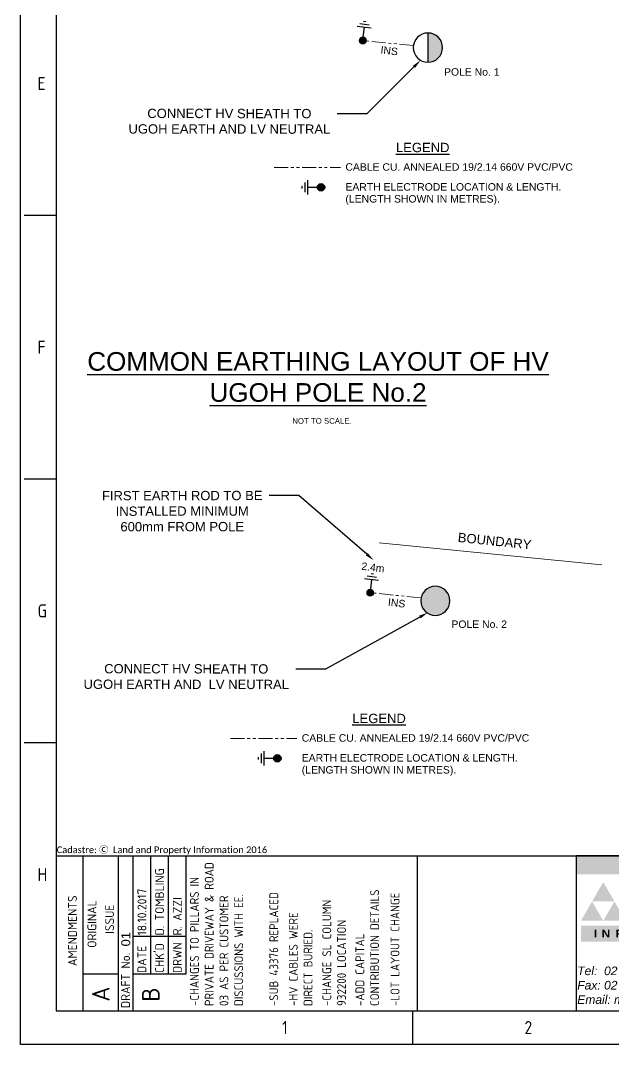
# Paper-space layout 'SHEET (3)' of a CAD drawing. Header units: metres, sheet in millimetres. Extents: x -30 to 802, y -5 to 581.
# Drawn here: x -29.6 to 129.4, y -5.4 to 269.3 of the extents above; entities that cross this region are included whole.
import ezdxf
from ezdxf import colors
from ezdxf.entities.mleader import LeaderData, LeaderLine
from ezdxf.enums import TextEntityAlignment as Align
from ezdxf.math import Vec2, Vec3

# ---------------------------------------------------------------- set-up
doc = ezdxf.new("R2010")
doc.units = ezdxf.units.M
doc.linetypes.add('PHANTOM2', pattern=[1.25, 0.625, -0.125, 0.125, -0.125, 0.125, -0.125])
doc.layers.get('0').update_dxf_attribs({"color": 6})
doc.layers.add('Cadastre Land Parcels_SP_EXT', color=7, linetype='Continuous', lineweight=5)
for name, color, linetype in [('Notes', 7, 'Continuous'), ('SupportsOH_SP_TR_HV_LV_SL_EXT', 7, 'Continuous'), ('SupportsOH_SP_TR_HV_LV_SL_NEW', 7, 'Continuous')]:
    doc.layers.add(name, color=color, linetype=linetype)
doc.styles.add('ABlkR8pt', font='', dxfattribs={"height": 2.0202})
doc.styles.add('ANI10pt', font='ARIALNI.TTF', dxfattribs={"height": 2.5863})
doc.styles.add('AR07pt', font='arial.ttf', dxfattribs={"height": 1.7978})
doc.styles.add('AR09pt', font='arial.ttf', dxfattribs={"height": 2.3115})
doc.styles.add('ARB30pt', font='arialbd.ttf', dxfattribs={"height": 7.705})
doc.styles.add('ARBI11pt', font='arialbi.ttf', dxfattribs={"height": 2.8252})
doc.styles.add('ARI09pt', font='ariali.ttf', dxfattribs={"height": 2.3115})
doc.styles.add('ARIAL', font='arial.ttf', dxfattribs={"height": 2})
doc.styles.add('iecARIAL', font='arial.ttf', dxfattribs={"height": 2})
doc.styles.add('iecISOCP', font='isocp.shx')
doc.styles.add('POLE_LABEL', font='arial.ttf')
doc.styles.get("Standard").update_dxf_attribs({"font": 'arial.ttf'})
doc.styles.add('TNRBI36pt', font='timesbi.ttf', dxfattribs={"height": 8.601})
doc.styles.add('TNRI14pt', font='timesi.ttf', dxfattribs={"height": 3.4292})
doc.styles.get('ABlkR8pt').set_extended_font_data('Arial Black')
doc.linetypes.add('IE Trench HV', pattern='A,7,-0.2,["/",Standard,S=3,R=0,X=0.6,Y=-1.4],-2.5', length=9.7)

# ---------------------------------------------------------------- blocks, each defined once
blk = doc.blocks.new('A1_FRAME_TITLE')
at = {"layer": 'Notes', "color": 7, "linetype": 'Continuous'}
for p, q in [((-11.55, 574.39), (-11.55, 5.97)), ((-11.55, 219.43), (-20.55, 219.43)), ((-11.55, 148.68), (-20.55, 148.68)), ((-11.55, 77.93), (-20.55, 77.93)), ((-3.96, 5.97), (-3.96, 47.62)), ((6.04, 5.97), (6.04, 47.62)), ((10.19, 5.98), (10.19, 47.62)), ((-3.96, 15.97), (6.04, 15.97)), ((89.14, -3.03), (89.14, 5.97))]:
    blk.add_line(p, q, dxfattribs=at)
at = {"layer": 'Notes', "linetype": 'Continuous'}
for p, q in [((20.15, 15.98), (20.15, 47.62)), ((90.48, 5.97), (90.48, 47.62)), ((10.15, 26.07), (25.15, 26.07)), ((10.15, 15.98), (25.15, 15.98))]:
    blk.add_line(p, q, dxfattribs=at)
at = {"layer": 'Notes', "color": 7, "linetype": 'Continuous', "flags": 128}
for points in [[(-11.55, 47.62), (123.8, 47.62)], [(123.8, 47.62), (844.88, 47.62)], [(-11.55, 5.97), (844.88, 5.97)]]:
    blk.add_lwpolyline(points, dxfattribs=at)
at = {"layer": 'Notes', "linetype": 'Continuous', "flags": 128}
for points in [[(15.15, 15.98), (15.15, 47.62)], [(25.15, 15.98), (25.15, 47.62)]]:
    blk.add_lwpolyline(points, dxfattribs=at)
at = {"color": 7}
blk.add_attdef('DRAFT_NUM', (9.35, 23.29), '', height=2.5, rotation=90, dxfattribs=at)
at = {"layer": 'Notes', "color": 7, "style": 'iecISOCP'}
for s, p in [('E', (-16.81, 253.06)), ('F', (-16.81, 182.31)), ('G', (-16.81, 111.56)), ('H', (-16.81, 40.81)), ('1', (52.24, -0.22)), ('2', (120.7, -0.22))]:
    blk.add_text(s, height=3.5, dxfattribs=at).set_placement(p)
at = {"layer": 'Notes', "style": 'iecISOCP'}
for s, height, p in [('D. TOMBLING', 2.5, (18.9, 26.24)), ('18.10.2017', 2.5, (13.9, 26.24)), ('R. AZZI', 2.5, (23.9, 26.24)), ('DATE', 2.5, (13.9, 16.15)), ("CHK'D", 2.5, (18.9, 16.15)), ('DRWN', 2.5, (23.9, 16.15)), ('B', 5, (17.65, 8.48))]:
    blk.add_text(s, height=height, rotation=90, dxfattribs=at).set_placement(p)
at = {"layer": 'Notes', "color": 7, "style": 'iecISOCP'}
for s, height, p in [('AMENDMENTS', 2.5, (-5.71, 18.02)), ('ORIGINAL', 2.5, (-0.21, 22.94)), ('ISSUE', 2.5, (4.79, 26.69)), ('DRAFT No.', 2.5, (9.29, 6.74)), ('A', 5, (3.54, 8.47))]:
    blk.add_text(s, height=height, rotation=90, dxfattribs=at).set_placement(p)
at = {"layer": 'Notes', "char_height": 2.5, "attachment_point": 1, "rotation": 90, "style": 'iecISOCP'}
for s, width, insert in [('\\pt0;-CHANGES TO PILLARS IN PRIVATE DRIVEWAY & ROAD 03 AS PER CUSTOMER DISCUSSIONS WITH EE.', 40.0418, (26.24, 7.3)), ('\\pt0;-SUB 43376 REPLACED', 34.8637, (48.64, 7.3)), ('\\pt0;-ADD CAPITAL CONTRIBUTION DETAILS', 34.8637, (72.95, 7.3)), ('\\pt0;-LOT LAYOUT CHANGE', 34.8637, (82.87, 7.3)), ('\\pt0;-CHANGE SL COLUMN 932200 LOCATION', 34.8637, (63.61, 7.3)), ('\\pt0;-HV CABLES WERE DIRECT BURIED.', 34.8637, (54.15, 7.3))]:
    blk.add_mtext_dynamic_manual_height_columns(s, width=width, gutter_width=4, heights=[0], dxfattribs=dict(at, insert=insert))
at = {"layer": 'Notes', "color": 7, "style": 'iecISOCP', "flags": 8}
blk.add_attdef('VERSION_NO', text='', height=2.5, rotation=90, dxfattribs=at).set_placement((302.04, 43.81), align=Align.MIDDLE_CENTER)
at = {"layer": 'Notes', "color": 7, "style": 'iecISOCP'}
for tag, p in [('CAP_NO', (513.19, 43.46)), ('IE_NUM', (513.05, 37.81)), ('REF_No_1', (335.24, 32.31)), ('REF_1', (362.52, 32.31)), ('GEN_WO', (441.71, 31.76)), ('HV_SWITCH', (513.46, 32.16)), ('REF_No_2', (335.24, 26.31)), ('REF_2', (362.52, 26.31)), ('OH_WO', (441.71, 25.81)), ('UBD_REF', (513.05, 25.83)), ('REF_No_3', (335.24, 20.31)), ('REF_3', (362.52, 20.31)), ('UG_WO', (441.71, 20.05)), ('GIS_MAP_No', (513.05, 20.04)), ('REF_No_4', (335.24, 14.31)), ('REF_4', (362.52, 14.31)), ('HV_OP_DIAG', (513.33, 14.2)), ('SUB_WO', (441.71, 13.81)), ('LGA', (512.95, 7.78)), ('ExportID', (-11.47, 2.39))]:
    blk.add_attdef(tag, p, '', height=2.5, dxfattribs=at)
for tag, height, p in [('T1', 3.5, (684.37, 39.47)), ('scale', 2.5, (567.76, 33.27)), ('T2', 3.5, (684.37, 34.35)), ('T3', 3.5, (684.37, 28.92)), ('DRAWN', 2.5, (567.76, 24.93)), ('T4', 3.5, (684.37, 23.66)), ('REV', 5, (840.57, 17.1)), ('DATE', 2.5, (567.76, 16.88)), ('T5', 3.5, (684.37, 18.23)), ('T6', 3.5, (684.37, 12.97)), ('DESIGN', 2.5, (605.62, 9.15)), ('CHD', 2.5, (567.76, 8.37))]:
    blk.add_attdef(tag, text='', height=height, dxfattribs=at).set_placement(p, align=Align.CENTER)
blk.add_attdef('NUM', text='', height=7, dxfattribs=at).set_placement((812.88, 20.12), align=Align.MIDDLE_CENTER)
for tag, p in [('NS', (811.23, 8.12)), ('SHTS', (825.93, 8.12))]:
    blk.add_attdef(tag, text='', height=2.5, dxfattribs=at).set_placement(p, align=Align.MIDDLE)
at = {"layer": 'Notes', "color": 7, "style": 'iecISOCP', "flags": 1}
for tag, p in [('ProjectType', (-6.37, -26.8)), ('ProjectNumber', (3.01, -26.82)), ('DrawingNumber', (14.96, -26.8)), ('ProjectDescription', (27.02, -26.83)), ('ExportDate', (39.74, -26.79)), ('ExportUserName', (48.61, -26.8)), ('DesignerCompanyName', (60.94, -26.79)), ('ExportAreaOfInterest', (76.55, -26.81)), ('GIS_SUCCESS', (91.45, -26.78)), ('CAD_SUCCESS', (101.24, -26.78)), ('DEPOTCODE', (111.56, -26.88)), ('ExportCategories', (119.53, -26.8)), ('Comments', (133.84, -26.88))]:
    blk.add_attdef(tag, p, '', height=1, dxfattribs=at)
blk = doc.blocks.new('A$C30A46249')
at = {"color": 7, "lineweight": -3, "insert": (6.92, 4.97), "char_height": 1.79, "attachment_point": 7, "line_spacing_factor": 1.2}
blk.add_mtext('{\\fCalibri|b0|i0|c0|p34;\\C256;Cadastre: \\fMS Gothic|b0|i0|c128|p49;\\C250;\\c2236962;Ⓒ\\fMS Gothic|b0|i0|c0|p49; \\fCalibri|b0|i0|c0|p34;\\C256;Land and Property Information 2016}', dxfattribs=at)
blk = doc.blocks.new('Logo_Connect_EE')
at = {"true_color": 0x800000}
for points in [[(-51.05, -5), (-51.05, 0), (-156.05, 0), (-156.05, -5)], [(-100.16, -23.03), (-100.16, -18.76), (-154.78, -18.76), (-154.78, -23.03)]]:
    blk.add_hatch(color=16, dxfattribs=at).paths.add_polyline_path(points)
h = blk.add_hatch(color=16, dxfattribs=at)
h.paths.add_polyline_path([(-148.78, -17.46), (-151.78, -12.27), (-154.78, -17.46)])
h.paths.add_polyline_path([(-145.78, -12.27), (-148.78, -7.07), (-151.78, -12.27)])
h.paths.add_polyline_path([(-145.78, -12.27), (-148.78, -17.46), (-142.78, -17.46)])
for points in [[(-156.05, -41.65), (-51.05, -41.65), (-51.05, 0), (-156.05, 0)], [(-51.05, 0), (0, 0), (0, -41.65), (-51.05, -41.65)]]:
    blk.add_lwpolyline(points, close=True)
for s, insert, char_height, width, attachment_point, style in [('{\\C14;\\c128;connect}', (-29.68, -5.1), 3.4292, 16.0383, 6, 'TNRI14pt'), ('{\\C7;REF. NUMBER}', (-28.49, -5.64), 2.3115, 24.0362, 4, 'AR09pt'), ('Connect Design Pty Ltd', (-51.97, -9.34), 2.3115, 39.4211, 6, 'ARI09pt'), ('{\\C16;\\c128;connect}', (-141.84, -12.95), 8.601, 39.6365, 4, 'TNRBI36pt'), ('{\\C16;\\c128;®}', (-99.4, -10.27), 1.7978, 3.2698, 5, 'AR07pt'), ('Electrical Infrastructure Consultancy, Design & Construction', (-51.69, -22.13), 2.8252, 44.7278, 6, 'ARBI11pt'), ('{\\T1.15;\\C7;\\c16777215;I N F R A S T R U C T U R E}', (-127.47, -20.9), 2.0202, 49.5146, 5, 'ABlkR8pt'), ('Tel:  02 9733 3333\\PFax: 02 9733 3330\\PEmail: mail@connecteng.com.au', (-155.75, -40.44), 2.3115, 47.3811, 7, 'ARI09pt'), ('-', (-25.53, -30.62), 7.71, 3.5845, 5, 'ARB30pt'), ('6 Progress Cct, Prestons NSW 2170\\PPO Box 484, Casula Mall NSW 2170', (-51.37, -40.44), 2.5863, 57.1395, 9, 'ANI10pt')]:
    blk.add_mtext(s, dxfattribs=dict(insert=insert, char_height=char_height, width=width, attachment_point=attachment_point, style=style))
at = {"style": 'ARB30pt'}
for tag, p in [('CONNECT_REF', (-25.53, -17.29)), ('CONNECT_SHEETREF', (-38.29, -30.62)), ('CONNECT_REV_NUM', (-12.76, -30.62))]:
    blk.add_attdef(tag, text='', height=7.71, dxfattribs=at).set_placement(p, align=Align.MIDDLE_CENTER)
blk = doc.blocks.new('m4')
at = {"layer": 'Notes', "color": 7, "linetype": 'Continuous'}
for points in [[(0, -1.95), (0, 0)], [(-1.43, -1.95), (1.43, -1.95)], [(-0.95, -2.52), (0.95, -2.52)], [(-0.24, -3.09), (0.24, -3.09)]]:
    blk.add_lwpolyline(points, dxfattribs=at)
blk = doc.blocks.new('POLE_REPLACE_NEW')
for tag, height, flags, p in [('ASSET_NUM', 2.5, 8, (2, 2)), ('STREET_CODE', 0.2, 9, (1.5, 0)), ('OWNED_BY', 0.2, 9, (1.5, -0.2)), ('SPECIAL_USE', 0.2, 9, (1.5, -0.6)), ('STATE', 0.2, 9, (1.5, -0.8)), ('PARENT', 0.2, 9, (1.5, -0.4)), ('cLV', 0.2, 9, (1.5, -1.2)), ('hDepth', 0.2, 9, (1.5, -1.4)), ('USAGE', 0.2, 9, (1.5, -1)), ('cHV', 0.2, 9, (1.5, -1.8)), ('hDia', 0.2, 9, (1.5, -1.6)), ('LBRACKET', 0.2, 9, (1.5, -2)), ('LExisting', 0.2, 9, (1.5, -2.2)), ('LANTNUMBER', 0.2, 9, (1.5, -2.4)), ('LOther', 0.2, 9, (1.5, -2.6)), ('LRemove', 0.2, 9, (1.5, -2.8)), ('cLinedev', 0.2, 9, (1.5, -3.2)), ('pExisting', 0.2, 9, (1.5, -3.4)), ('LEGEND', 0.2, 9, (1.5, -3)), ('PFNUMBER', 0.2, 9, (1.5, -3.6)), ('pNumber', 2, 8, (1.5, -4.4)), ('pFooting', 0.2, 9, (1.5, -4)), ('pNew', 0.2, 9, (1.5, -4.2)), ('NEWPFNUMBER', 0.2, 9, (1.5, -3.8)), ('pRelocate', 0.2, 9, (1.5, -4.6)), ('pRemove', 0.2, 9, (1.5, -4.8)), ('pReplace', 0.2, 9, (1.5, -5)), ('cspan', 0.2, 9, (1.5, -5.6)), ('pStay', 0.2, 9, (1.5, -5.2)), ('pType', 0.2, 9, (1.5, -5.4)), ('SUBURB', 0.2, 9, (1.5, -5.8)), ('STREETNAME', 0.2, 9, (1.5, -6)), ('LOCATION', 0.2, 9, (1.5, -6.2)), ('NOTES', 0.2, 9, (1.5, -6.4)), ('Z', 0.2, 1, (1.5, -7)), ('OPERATED_BY', 0.2, 9, (1.5, -6.6)), ('MAINTAINED_BY', 0.2, 9, (1.5, -6.8))]:
    blk.add_attdef(tag, text='', height=height, dxfattribs=dict(flags=flags)).set_placement(p, align=Align.MIDDLE_LEFT)
at = {"style": 'POLE_LABEL', "flags": 9}
blk.add_attdef('STRUCTURE_PLANT_NUMBER', text='', height=0.2, dxfattribs=at).set_placement((1.5, 0.242), align=Align.MIDDLE_LEFT)
blk.add_wipeout([(0, 1), (-0.125, 0.992), (-0.249, 0.969), (-0.368, 0.93), (-0.482, 0.876), (-0.588, 0.809), (-0.685, 0.729), (-0.771, 0.637), (-0.844, 0.536), (-0.905, 0.426), (-0.951, 0.309), (-0.982, 0.187), (-0.998, 0.063), (-0.998, -0.063), (-0.982, -0.187), (-0.951, -0.309), (-0.905, -0.426), (-0.844, -0.536), (-0.771, -0.637), (-0.685, -0.729), (-0.588, -0.809), (-0.482, -0.876), (-0.368, -0.93), (-0.249, -0.969), (-0.125, -0.992), (0, -1), (0.125, -0.992), (0.249, -0.969), (0.368, -0.93), (0.482, -0.876), (0.588, -0.809), (0.685, -0.729), (0.771, -0.637), (0.844, -0.536), (0.905, -0.426), (0.951, -0.309), (0.982, -0.187), (0.998, -0.063), (0.998, 0.063), (0.982, 0.187), (0.951, 0.309), (0.905, 0.426), (0.844, 0.536), (0.771, 0.637), (0.685, 0.729), (0.588, 0.809), (0.482, 0.876), (0.368, 0.93), (0.249, 0.969), (0.125, 0.992)])
h = blk.add_hatch(color=256)
edge = h.paths.add_edge_path()
edge.add_arc((0, 0), 1, 270, 450)
edge.add_line((0, 1), (0, -1))
blk.add_lwpolyline([(0, 1), (0, -1)])
at = {"lineweight": -3}
blk.add_arc((0, 0), 1, 90, 270, dxfattribs=at)
blk.add_arc((0, 0), 1, 270, 90)
blk = doc.blocks.new('POLE_EXT')
blk.add_hatch(color=256).paths.add_polyline_path([(-1, 0, 1), (1, 0, 1)])
blk.add_lwpolyline([(-1, 0, 1), (1, 0, 1)], format="xyb", close=True)
for tag, height, flags, p in [('pNumber', 2.5, 8, (-17.84, 2.067)), ('OWNED_BY', 0.2, 9, (1.355, -0.4)), ('SPECIAL_USE', 0.2, 9, (1.355, -0.8)), ('PARENT', 0.2, 9, (1.355, -0.6)), ('cLV', 0.2, 9, (1.355, -1.4)), ('STATE', 0.2, 9, (1.355, -1)), ('USAGE', 0.2, 9, (1.355, -1.2)), ('cHV', 0.2, 9, (1.355, -2)), ('hDepth', 0.2, 9, (1.355, -1.6)), ('hDia', 0.2, 9, (1.355, -1.8)), ('LBRACKET', 0.2, 9, (1.355, -2.2)), ('LExisting', 0.2, 9, (1.355, -2.4)), ('LANTNUMBER', 0.2, 9, (1.355, -2.6)), ('LOther', 0.2, 9, (1.355, -2.8)), ('cLinedev', 0.2, 9, (1.355, -3.4)), ('LRemove', 0.2, 9, (1.355, -3)), ('LEGEND', 0.2, 9, (1.355, -3.2)), ('LOCATION', 0.2, 9, (1.355, -3.6)), ('pExisting', 0.2, 9, (1.355, -3.8)), ('PFNUMBER', 0.2, 9, (1.355, -4)), ('NEWPFNUMBER', 0.2, 9, (1.355, -4.2)), ('pFooting', 0.2, 9, (1.355, -4.4)), ('pNew', 0.2, 9, (1.355, -4.6)), ('pRelocate', 0.2, 9, (1.355, -5)), ('pRemove', 0.2, 9, (1.355, -5.2)), ('pReplace', 0.2, 9, (1.355, -5.4)), ('pStay', 0.2, 9, (1.355, -5.6)), ('cspan', 0.2, 9, (1.355, -6)), ('STREETNAME', 0.2, 9, (1.355, -6.2)), ('SUBURB', 0.2, 9, (1.355, -6.4)), ('pType', 0.2, 9, (1.355, -5.8)), ('OPERATED_BY', 0.2, 9, (1.355, -7.014)), ('NOTES', 0.2, 9, (1.355, -6.6)), ('MAINTAINED_BY', 0.2, 9, (1.355, -6.814))]:
    blk.add_attdef(tag, text='', height=height, dxfattribs=dict(flags=flags)).set_placement(p, align=Align.MIDDLE_LEFT)
at = {"style": 'POLE_LABEL'}
for tag, height, flags, p in [('ASSET_NUM', 2.5, 8, (2, 2)), ('STRUCTURE_PLANT_NUMBER', 0.2, 9, (1.355, 0.028)), ('STREET_CODE', 0.2, 9, (1.355, -0.2))]:
    blk.add_attdef(tag, text='', height=height, dxfattribs=dict(at, flags=flags)).set_placement(p, align=Align.MIDDLE_LEFT)
at = {"flags": 1}
blk.add_attdef('Z', (1.355, -7.328), '', height=0.2, dxfattribs=at)

psp = doc.layouts.new('SHEET (3)')

# ---------------------------------------------------------------- hatches: boundary and pattern name
at = {"layer": 'Notes', "lineweight": 0}
h = psp.add_hatch(color=256, dxfattribs=at)
h.dxf.hatch_style = 1
h.paths.add_polyline_path([(63.15, 263.99, 1), (61.26, 263.99, 1)])
h = psp.add_hatch(color=256, dxfattribs=at)
h.dxf.hatch_style = 1
edge = h.paths.add_edge_path()
edge.add_arc((50.99, 224.58), 0.992, -462.7694, -102.7694)
h = psp.add_hatch(color=256, dxfattribs=at)
h.dxf.hatch_style = 1
h.paths.add_polyline_path([(63.25, 115.81, 1), (65.14, 115.81, 1)])
h = psp.add_hatch(color=256, dxfattribs=at)
h.dxf.hatch_style = 1
edge = h.paths.add_edge_path()
edge.add_arc((39.28, 71.38), 0.992, -462.7694, -102.7694)

# ---------------------------------------------------------------- linework, layer by layer
at = {"layer": 'Cadastre Land Parcels_SP_EXT', "linetype": 'Continuous', "flags": 128}
psp.add_lwpolyline([(66.58, 129.18), (126.3, 123.26)], dxfattribs=at)
at = {"layer": 'Notes', "color": 0, "linetype": 'PHANTOM2', "lineweight": 0, "ltscale": 6}
for p, q in [((38.43, 229.92), (56.21, 229.92)), ((26.72, 76.71), (44.5, 76.71))]:
    psp.add_line(p, q, dxfattribs=at)
at = {"layer": 'Notes'}
psp.add_lwpolyline([(-29.63, 581), (802.09, 581), (802.09, -5.42), (-29.63, -5.42)], close=True, dxfattribs=at)
at = {"layer": 'Notes', "color": 0, "linetype": 'PHANTOM2', "lineweight": 0, "ltscale": 6}
for points in [[(75.77, 262.59), (62.2, 263.99)], [(77.76, 114.41), (64.19, 115.81)]]:
    psp.add_lwpolyline(points, dxfattribs=at)
at = {"layer": 'Notes', "color": 252, "lineweight": 0}
for centre in [(62.2, 263.99), (64.19, 115.81)]:
    psp.add_circle(centre, 0.945, dxfattribs=at)
at = {"layer": 'Notes', "color": 9}
for centre in [(50.99, 224.58), (39.28, 71.38)]:
    psp.add_circle(centre, 0.992, dxfattribs=at)

# ---------------------------------------------------------------- block references
at = {"layer": 'Notes'}
ref = psp.add_blockref('A1_FRAME_TITLE', (-9.08, -2.39), dxfattribs=dict(at, xscale=0.95))
ref.add_attrib('DRAFT_NUM', '01', (-0.2, 20.9), dxfattribs={"layer": '0', "height": 2.375, "rotation": 90, "width": 1.052632})
at = {"layer": 'Notes', "color": 7}
for p, xscale, yscale, zscale, rotation in [((62.23, 264.93), 1.333333333333292, 1.333333333333292, 1.333333333333292, 173.0979574191948), ((50, 224.58), 1.333333333333314, 1.333333333333314, 1.333333333333314, 270), ((64.22, 116.75), 1.333333333333292, 1.333333333333292, 1.333333333333292, 173.0979574191948), ((38.29, 71.38), 1.333333333333314, 1.333333333333314, 1.333333333333314, 270)]:
    psp.add_blockref('m4', p, dxfattribs=dict(at, xscale=xscale, yscale=yscale, zscale=zscale, rotation=rotation))
at = {"layer": 'Notes'}
psp.add_blockref('A$C30A46249', (-26.83, 40.52), dxfattribs=at)
psp.add_blockref('Logo_Connect_EE', (275.48, 45.23), dxfattribs=at).add_auto_attribs({'CONNECT_REF': 'DT648', 'CONNECT_SHEETREF': 'E3', 'CONNECT_REV_NUM': '16'})
at = {"layer": 'SupportsOH_SP_TR_HV_LV_SL_EXT', "xscale": 3.914908964025814, "yscale": 3.914908964025814, "zscale": 3.914908964025814}
psp.add_blockref('POLE_EXT', (81.65, 113.63), dxfattribs=at)

# ---------------------------------------------------------------- texts
at = {"layer": 'Notes', "color": 7, "ltscale": 0.5, "style": 'ARIAL'}
for s, p in [('INS', (66.86, 260.52)), ('2.4m', (61.72, 121.99)), ('INS', (68.85, 112.34))]:
    psp.add_text(s, height=2, rotation=353.098, dxfattribs=at).set_placement(p)
for s, p in [('POLE No. 1', (83.98, 254.54)), ('POLE No. 2', (85.97, 106.36))]:
    psp.add_text(s, height=2, dxfattribs=at).set_placement(p)
at = {"layer": 'Notes', "style": 'ARIAL'}
for p in [(78.27, 235.27), (66.56, 82.07)]:
    psp.add_text('%%ULEGEND', height=2.5, dxfattribs=at).set_placement(p, align=Align.MIDDLE_CENTER)
at = {"layer": 'Notes', "color": 7, "style": 'ARIAL'}
for s, p in [('CABLE CU. ANNEALED 19/2.14 660V PVC/PVC', (57.53, 229.04)), ('EARTH ELECTRODE LOCATION & LENGTH.', (57.53, 223.7)), ('(LENGTH SHOWN IN METRES).', (57.53, 220.49)), ('CABLE CU. ANNEALED 19/2.14 660V PVC/PVC', (45.82, 75.84)), ('EARTH ELECTRODE LOCATION & LENGTH.', (45.82, 70.5)), ('(LENGTH SHOWN IN METRES).', (45.82, 67.29))]:
    psp.add_text(s, height=2, dxfattribs=at).set_placement(p)
psp.add_text('NOT TO SCALE.', height=1.5, dxfattribs=at).set_placement((51.25, 160.7), align=Align.BOTTOM_CENTER)
at = {"layer": 'Notes', "insert": (50.18, 180.37), "char_height": 5, "width": 126.3039, "attachment_point": 2, "style": 'iecARIAL'}
psp.add_mtext('{\\LCOMMON EARTHING LAYOUT OF HV UGOH POLE No.2}', dxfattribs=at)

# ---------------------------------------------------------------- leaders
at = {"layer": 'Notes'}
ml = psp.add_multileader_mtext('Standard', dxfattribs=at)
ml.set_content('CONNECT HV SHEATH TO\\PUGOH EARTH AND LV NEUTRAL', color=256)
ml.set_leader_properties()
ml.build(insert=Vec2(0, 0))
ml.multileader.update_dxf_attribs({"has_text_frame": 1, "arrow_head_size": 2.5})
ctx = ml.context
ctx.base_point, ctx.char_height, ctx.arrow_head_size, ctx.plane_origin, ctx.plane_x_axis, ctx.plane_y_axis = Vec3(-2.46, 244.41), 2.5, 2.5, Vec3(74.04, 207.58), Vec3(0.999999, -0.001298), Vec3(0.001298, 0.999999)
ctx.text_align_type = 1
notes = []
notes.append((ctx, [(1, (1, 1, 0), (63.28, 244.32), (-0.999999, 0.001298), 8, [(0, [(77.69, 258.66)], 0, [])])]))
ctx.mtext.insert, ctx.mtext.text_direction, ctx.mtext.rotation, ctx.mtext.width, ctx.mtext.defined_height, ctx.mtext.alignment, ctx.mtext.flow_direction = Vec3(26.41, 245.64), Vec3(0.999999, -0.001298), 6.281887, 55.4145, 15.4, 2, 5
ml = psp.add_multileader_mtext('Standard', dxfattribs=at)
ml.set_content('FIRST EARTH ROD TO BE INSTALLED MINIMUM 600mm FROM POLE', color=256)
ml.set_leader_properties()
ml.build(insert=Vec2(0, 0))
ml.multileader.update_dxf_attribs({"has_text_frame": 1, "arrow_head_size": 2.5})
ctx = ml.context
ctx.base_point, ctx.char_height, ctx.arrow_head_size, ctx.plane_origin, ctx.plane_x_axis, ctx.plane_y_axis = Vec3(-9.55, 141.82), 2.5, 2.5, Vec3(87.39, 68.99), Vec3(0.999999, 0.001201), Vec3(-0.001201, 0.999999)
ctx.text_align_type = 1
notes.append((ctx, [(1, (1, 1, 0), (45.05, 141.88), (-0.999999, -0.001201), 8, [(0, [(65.14, 124.5)], 0, [])])]))
ctx.mtext.insert, ctx.mtext.text_direction, ctx.mtext.rotation, ctx.mtext.width, ctx.mtext.defined_height, ctx.mtext.alignment, ctx.mtext.flow_direction = Vec3(13.75, 143.12), Vec3(0.999999, 0.001201), 0.001201, 47.7861, 15.4, 2, 5
ml = psp.add_multileader_mtext('Standard', dxfattribs=at)
ml.set_content('BOUNDARY', color=256)
ml.set_leader_properties()
ml.build(insert=Vec2(0, 0))
ml.multileader.update_dxf_attribs({"leader_type": 0, "arrow_head_size": 2.5})
ctx = ml.context
ctx.base_point, ctx.char_height, ctx.arrow_head_size, ctx.plane_origin, ctx.plane_x_axis, ctx.plane_y_axis = Vec3(85.72, 130.88), 2.5, 2.5, Vec3(-36.35, 75.57), Vec3(0.994699, -0.102827), Vec3(0.102827, 0.994699)
notes.append((ctx, [(0, (1, 1, 0), (77.77, 131.7), (0.994699, -0.102827), 8, [(0, [(73.04, 133.24)], 0, [])])]))
ctx.mtext.insert, ctx.mtext.text_direction, ctx.mtext.rotation, ctx.mtext.flow_direction = Vec3(87.84, 131.94), Vec3(0.994699, -0.102827), 6.180176, 5
ml = psp.add_multileader_mtext('Standard', dxfattribs=at)
ml.set_content('CONNECT HV SHEATH TO\\PUGOH EARTH AND  LV NEUTRAL', color=256)
ml.set_leader_properties()
ml.build(insert=Vec2(0, 0))
ml.multileader.update_dxf_attribs({"has_text_frame": 1, "arrow_head_size": 2.5})
ctx = ml.context
ctx.base_point, ctx.char_height, ctx.arrow_head_size, ctx.plane_origin, ctx.plane_x_axis, ctx.plane_y_axis = Vec3(-14.52, 95.41), 2.5, 2.5, Vec3(76.03, 59.4), Vec3(0.999999, -0.001298), Vec3(0.001298, 0.999999)
ctx.text_align_type = 1
notes.append((ctx, [(1, (1, 1, 0), (52.2, 95.32), (-0.999999, 0.001298), 8, [(0, [(79.68, 110.49)], 0, [])])]))
ctx.mtext.insert, ctx.mtext.text_direction, ctx.mtext.rotation, ctx.mtext.width, ctx.mtext.defined_height, ctx.mtext.alignment, ctx.mtext.flow_direction = Vec3(14.84, 96.64), Vec3(0.999999, -0.001298), 6.281887, 59.0068, 15.4, 2, 5
for ctx, leaders in notes:
    for number, flags, end, landing, length, lines in leaders:
        leader = LeaderData()
        leader.index, (leader.has_last_leader_line, leader.has_dogleg_vector, leader.attachment_direction) = number, flags
        leader.last_leader_point, leader.dogleg_vector, leader.dogleg_length = Vec3(end), Vec3(landing), length
        for number, points, colour, breaks in lines:
            line = LeaderLine()
            line.index, line.vertices, line.color, line.breaks = number, Vec3.list(points), colors.encode_raw_color(colour), breaks
            leader.lines.append(line)
        ctx.leaders.append(leader)

# ---------------------------------------------------------------- next in the draw order: block references
at = {"layer": 'SupportsOH_SP_TR_HV_LV_SL_NEW', "linetype": 'IE Trench HV', "xscale": 3.9226489261879, "yscale": 3.9226489261879, "zscale": 3.9226489261879}
psp.add_blockref('POLE_REPLACE_NEW', (79.66, 262.06), dxfattribs=at)

doc.saveas('drawing.dxf')
